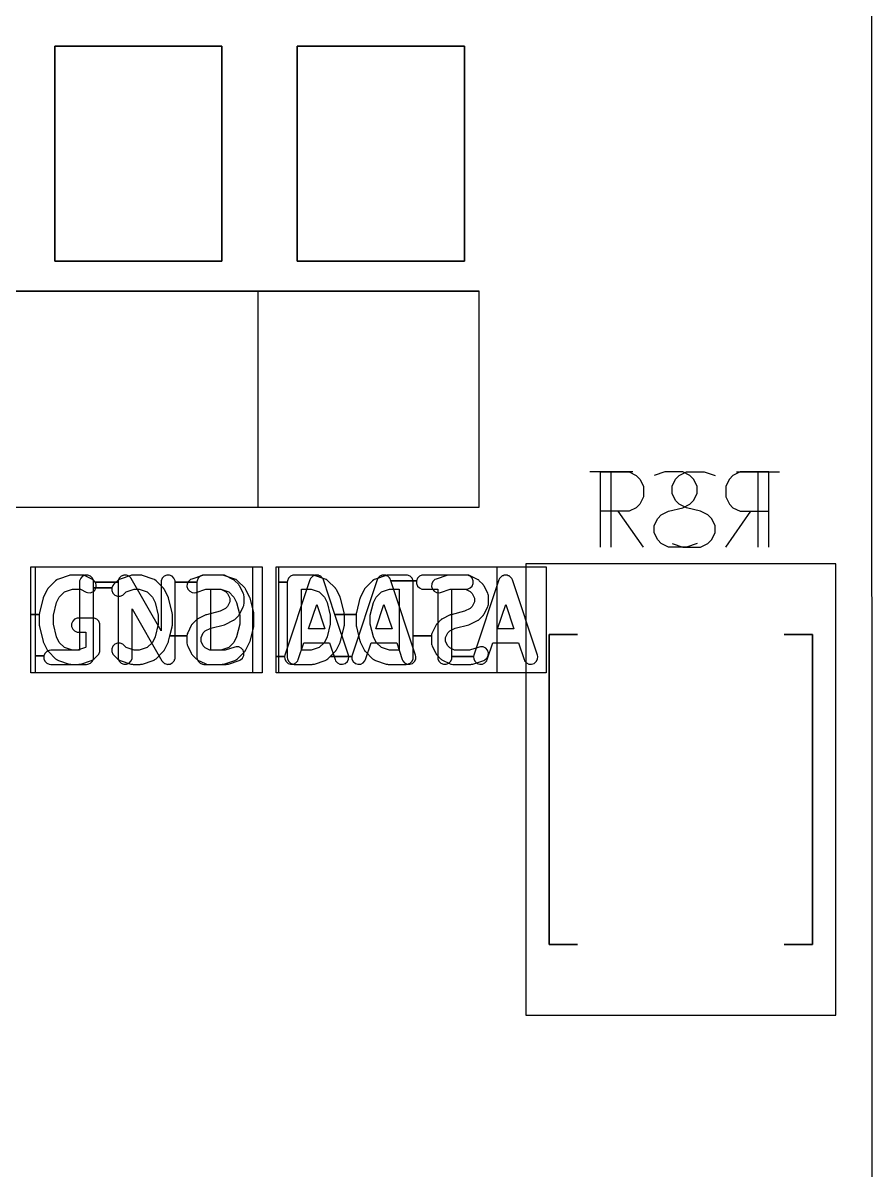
# Model space of a CAD drawing. Extents: x 0 to 153, y 0 to 103.
# Drawn here: x 120.27 to 129.3, y 46.61 to 58.81 of the extents above; entities that cross this region are included whole.
import ezdxf

# ---------------------------------------------------------------- set-up
doc = ezdxf.new("R2010")
doc.units = 0

msp = doc.modelspace()

# ---------------------------------------------------------------- linework, layer by layer
at = {"layer": 'Layer 1'}
for p, q in [((129.285, 92.8612), (129.299, 31.7662)), ((120.606, 58.5652), (120.606, 56.2792)), ((122.384, 58.5652), (120.606, 58.5652)), ((120.606, 58.5652), (122.384, 58.5652)), ((120.606, 56.2792), (120.606, 58.5652)), ((122.384, 56.2792), (122.384, 58.5652)), ((122.384, 58.5652), (122.384, 56.2792)), ((123.186, 58.5652), (123.186, 56.2792)), ((124.964, 58.5652), (123.186, 58.5652)), ((123.186, 58.5652), (124.964, 58.5652)), ((123.186, 56.2792), (123.186, 58.5652)), ((124.964, 56.2792), (124.964, 58.5652)), ((124.964, 58.5652), (124.964, 56.2792)), ((120.606, 56.2792), (122.384, 56.2792)), ((122.384, 56.2792), (120.606, 56.2792)), ((123.186, 56.2792), (124.964, 56.2792)), ((124.964, 56.2792), (123.186, 56.2792)), ((112.615, 55.9612), (125.115, 55.9612)), ((112.675, 55.9638), (125.115, 55.9638)), ((122.765, 55.9612), (122.765, 53.6612)), ((125.115, 55.9638), (125.115, 53.6638)), ((125.115, 55.9612), (125.115, 53.6612)), ((126.753, 54.0389), (126.296, 54.0389)), ((126.41, 53.2389), (126.41, 54.0389)), ((126.41, 54.0389), (126.715, 54.0389)), ((126.524, 53.2389), (126.524, 54.0389)), ((126.715, 54.0389), (126.791, 54.0008)), ((126.791, 54.0008), (126.829, 53.9627)), ((126.829, 53.9627), (126.867, 53.8865)), ((127.096, 54.0389), (126.981, 54.0008)), ((127.286, 54.0389), (127.096, 54.0389)), ((127.172, 53.8865), (127.21, 53.9627)), ((127.21, 53.9627), (127.248, 54.0008)), ((127.248, 54.0008), (127.324, 54.0389)), ((127.362, 54.0008), (127.286, 54.0389)), ((127.324, 54.0389), (127.514, 54.0389)), ((127.4, 53.9627), (127.362, 54.0008)), ((127.438, 53.8865), (127.4, 53.9627)), ((127.514, 54.0389), (127.629, 54.0008)), ((127.781, 53.9627), (127.743, 53.8865)), ((127.819, 54.0008), (127.781, 53.9627)), ((127.895, 54.0389), (127.819, 54.0008)), ((127.857, 54.0389), (128.315, 54.0389)), ((128.2, 54.0389), (127.895, 54.0389)), ((128.086, 53.2389), (128.086, 54.0389)), ((128.2, 53.2389), (128.2, 54.0389)), ((126.867, 53.8865), (126.867, 53.7722)), ((127.172, 53.8103), (127.172, 53.8865)), ((127.21, 53.7341), (127.172, 53.8103)), ((127.4, 53.7341), (127.438, 53.8103)), ((127.438, 53.8103), (127.438, 53.8865)), ((127.743, 53.8865), (127.743, 53.7722)), ((126.829, 53.696), (126.791, 53.658)), ((126.867, 53.7722), (126.829, 53.696)), ((127.248, 53.696), (127.21, 53.7341)), ((127.324, 53.658), (127.248, 53.696)), ((127.286, 53.658), (127.362, 53.696)), ((127.362, 53.696), (127.4, 53.7341)), ((127.743, 53.7722), (127.781, 53.696)), ((127.781, 53.696), (127.819, 53.658)), ((125.115, 53.6612), (112.615, 53.6612)), ((112.675, 53.6638), (125.115, 53.6638)), ((126.715, 53.6199), (126.41, 53.6199)), ((126.867, 53.2389), (126.6, 53.6199)), ((126.791, 53.658), (126.715, 53.6199)), ((127.019, 53.5437), (127.057, 53.5818)), ((127.057, 53.5818), (127.134, 53.6199)), ((127.134, 53.6199), (127.286, 53.658)), ((127.476, 53.6199), (127.324, 53.658)), ((127.553, 53.5818), (127.476, 53.6199)), ((127.591, 53.5437), (127.553, 53.5818)), ((127.743, 53.2389), (128.01, 53.6199)), ((127.819, 53.658), (127.895, 53.6199)), ((127.895, 53.6199), (128.2, 53.6199)), ((126.981, 53.4675), (127.019, 53.5437)), ((126.981, 53.3913), (126.981, 53.4675)), ((127.629, 53.4675), (127.591, 53.5437)), ((127.629, 53.3913), (127.629, 53.4675)), ((127.019, 53.3151), (126.981, 53.3913)), ((127.057, 53.277), (127.019, 53.3151)), ((127.553, 53.277), (127.591, 53.3151)), ((127.591, 53.3151), (127.629, 53.3913)), ((127.134, 53.2389), (127.057, 53.277)), ((127.324, 53.2389), (127.134, 53.2389)), ((127.172, 53.277), (127.286, 53.2389)), ((127.286, 53.2389), (127.476, 53.2389)), ((127.438, 53.277), (127.324, 53.2389)), ((127.476, 53.2389), (127.553, 53.277)), ((120.352, 52.524), (120.352, 53.0308)), ((120.352, 53.0308), (122.813, 53.0308)), ((120.4, 52.0815), (120.4, 53.0308)), ((120.4, 53.0308), (122.708, 53.0308)), ((122.708, 53.0308), (122.708, 51.903)), ((122.813, 53.0308), (122.813, 51.903)), ((122.962, 52.0763), (122.962, 53.0308)), ((122.962, 53.0308), (125.308, 53.0308)), ((122.99, 52.8669), (122.99, 53.0308)), ((122.99, 53.0308), (125.832, 53.0308)), ((125.308, 53.0308), (125.308, 51.903)), ((125.615, 53.0612), (125.615, 48.2612)), ((128.915, 53.0612), (125.615, 53.0612)), ((125.832, 53.0308), (125.832, 51.903)), ((128.915, 48.2612), (128.915, 53.0612)), ((120.615, 52.8818), (120.539, 52.8057)), ((120.627, 52.8912), (120.615, 52.8818)), ((120.629, 52.8922), (120.627, 52.8912)), ((120.631, 52.894), (120.629, 52.8922)), ((120.645, 52.9), (120.631, 52.894)), ((120.759, 52.9381), (120.645, 52.9)), ((120.766, 52.9397), (120.759, 52.9381)), ((120.768, 52.9405), (120.766, 52.9397)), ((120.771, 52.9407), (120.768, 52.9405)), ((120.773, 52.9413), (120.771, 52.9407)), ((120.775, 52.9412), (120.773, 52.9413)), ((120.783, 52.9419), (120.775, 52.9412)), ((120.897, 52.9419), (120.783, 52.9419)), ((120.87, 52.8815), (120.869, 52.8669)), ((120.869, 52.8669), (120.869, 52.1419)), ((120.882, 52.9086), (120.87, 52.8815)), ((120.902, 52.9293), (120.882, 52.9086)), ((120.912, 52.9405), (120.897, 52.9419)), ((120.929, 52.9405), (120.902, 52.9293)), ((120.914, 52.9394), (120.912, 52.9405)), ((120.917, 52.9392), (120.914, 52.9394)), ((120.931, 52.934), (120.917, 52.9392)), ((120.959, 52.9405), (120.929, 52.9405)), ((121.007, 52.8959), (120.931, 52.934)), ((120.986, 52.9293), (120.959, 52.9405)), ((121.006, 52.9086), (120.986, 52.9293)), ((121.017, 52.8815), (121.006, 52.9086)), ((121.019, 52.8881), (121.007, 52.8959)), ((121.019, 52.8669), (121.017, 52.8815)), ((121.037, 52.8669), (121.019, 52.8881)), ((121.019, 52.8053), (121.019, 52.8669)), ((121.038, 52.866), (121.037, 52.8669)), ((121.037, 52.8669), (121.279, 52.8669)), ((121.279, 52.8669), (121.037, 52.8669)), ((121.048, 52.8382), (121.038, 52.866)), ((121.046, 52.809), (121.048, 52.8382)), ((121.224, 52.8324), (121.213, 52.8053)), ((121.234, 52.8437), (121.224, 52.8324)), ((121.272, 52.8818), (121.234, 52.8437)), ((121.283, 52.8912), (121.272, 52.8818)), ((121.28, 52.8741), (121.279, 52.8721)), ((121.279, 52.8721), (121.279, 52.8707)), ((121.279, 52.8707), (121.279, 52.8669)), ((121.279, 52.8669), (121.279, 52.0669)), ((121.281, 52.8815), (121.28, 52.8741)), ((121.284, 52.8908), (121.281, 52.8815)), ((121.286, 52.8922), (121.283, 52.8912)), ((121.287, 52.9004), (121.284, 52.8908)), ((121.288, 52.894), (121.286, 52.8922)), ((121.29, 52.9042), (121.287, 52.9004)), ((121.301, 52.9), (121.288, 52.894)), ((121.292, 52.9086), (121.29, 52.9042)), ((121.299, 52.9156), (121.292, 52.9086)), ((121.305, 52.9235), (121.299, 52.9156)), ((121.415, 52.9381), (121.301, 52.9)), ((121.309, 52.9259), (121.305, 52.9235)), ((121.312, 52.9293), (121.309, 52.9259)), ((121.322, 52.9331), (121.312, 52.9293)), ((121.33, 52.938), (121.322, 52.9331)), ((121.335, 52.9386), (121.33, 52.938)), ((121.34, 52.9405), (121.335, 52.9386)), ((121.35, 52.9405), (121.34, 52.9405)), ((121.359, 52.9417), (121.35, 52.9405)), ((121.364, 52.9405), (121.359, 52.9417)), ((121.369, 52.9405), (121.364, 52.9405)), ((121.378, 52.9366), (121.369, 52.9405)), ((121.388, 52.934), (121.378, 52.9366)), ((121.391, 52.9311), (121.388, 52.934)), ((121.396, 52.9293), (121.391, 52.9311)), ((121.403, 52.9222), (121.396, 52.9293)), ((121.411, 52.9161), (121.403, 52.9222)), ((121.415, 52.91), (121.411, 52.9161)), ((121.423, 52.9397), (121.415, 52.9381)), ((121.416, 52.9086), (121.415, 52.91)), ((121.417, 52.9072), (121.416, 52.9086)), ((121.419, 52.9041), (121.417, 52.9072)), ((121.736, 52.3493), (121.419, 52.9041)), ((121.424, 52.9405), (121.423, 52.9397)), ((121.427, 52.9407), (121.424, 52.9405)), ((121.43, 52.9413), (121.427, 52.9407)), ((121.432, 52.9412), (121.43, 52.9413)), ((121.439, 52.9419), (121.432, 52.9412)), ((121.515, 52.9419), (121.439, 52.9419)), ((121.523, 52.9412), (121.515, 52.9419)), ((121.525, 52.9413), (121.523, 52.9412)), ((121.527, 52.9407), (121.525, 52.9413)), ((121.53, 52.9405), (121.527, 52.9407)), ((121.532, 52.9397), (121.53, 52.9405)), ((121.539, 52.9381), (121.532, 52.9397)), ((121.653, 52.9), (121.539, 52.9381)), ((121.667, 52.894), (121.653, 52.9)), ((121.669, 52.8922), (121.667, 52.894)), ((121.671, 52.8912), (121.669, 52.8922)), ((121.683, 52.8818), (121.671, 52.8912)), ((121.759, 52.8057), (121.683, 52.8818)), ((121.738, 52.8815), (121.736, 52.8669)), ((121.736, 52.8669), (121.736, 52.3493)), ((121.749, 52.9086), (121.738, 52.8815)), ((121.77, 52.9293), (121.749, 52.9086)), ((121.797, 52.9405), (121.77, 52.9293)), ((121.826, 52.9405), (121.797, 52.9405)), ((121.853, 52.9293), (121.826, 52.9405)), ((121.874, 52.9086), (121.853, 52.9293)), ((121.885, 52.8815), (121.874, 52.9086)), ((121.886, 52.8669), (121.885, 52.8815)), ((121.886, 52.0669), (121.886, 52.8669)), ((121.886, 52.8669), (122.117, 52.8669)), ((122.117, 52.8669), (121.886, 52.8669)), ((122.014, 52.8486), (122.012, 52.8194)), ((122.028, 52.8748), (122.014, 52.8486)), ((122.05, 52.894), (122.028, 52.8748)), ((122.063, 52.9), (122.05, 52.894)), ((122.177, 52.9381), (122.063, 52.9)), ((122.119, 52.8815), (122.117, 52.8669)), ((122.117, 52.8669), (122.117, 52.0669)), ((122.13, 52.9086), (122.119, 52.8815)), ((122.151, 52.9293), (122.13, 52.9086)), ((122.178, 52.9405), (122.151, 52.9293)), ((122.185, 52.9397), (122.177, 52.9381)), ((122.192, 52.9419), (122.178, 52.9405)), ((122.186, 52.9405), (122.185, 52.9397)), ((122.189, 52.9407), (122.186, 52.9405)), ((122.192, 52.9413), (122.189, 52.9407)), ((122.383, 52.9419), (122.192, 52.9419)), ((122.194, 52.9412), (122.192, 52.9413)), ((122.201, 52.9419), (122.194, 52.9412)), ((122.392, 52.9419), (122.201, 52.9419)), ((122.39, 52.9412), (122.383, 52.9419)), ((122.392, 52.9413), (122.39, 52.9412)), ((122.406, 52.9405), (122.392, 52.9419)), ((122.395, 52.9407), (122.392, 52.9413)), ((122.397, 52.9405), (122.395, 52.9407)), ((122.399, 52.9397), (122.397, 52.9405)), ((122.406, 52.9381), (122.399, 52.9397)), ((122.409, 52.9394), (122.406, 52.9405)), ((122.521, 52.9), (122.406, 52.9381)), ((122.411, 52.9392), (122.409, 52.9394)), ((122.425, 52.934), (122.411, 52.9392)), ((122.501, 52.8959), (122.425, 52.934)), ((122.508, 52.8919), (122.501, 52.8959)), ((122.509, 52.8912), (122.508, 52.8919)), ((122.511, 52.8895), (122.509, 52.8912)), ((122.514, 52.8881), (122.511, 52.8895)), ((122.515, 52.8866), (122.514, 52.8881)), ((122.521, 52.8818), (122.515, 52.8866)), ((122.534, 52.894), (122.521, 52.9)), ((122.559, 52.8437), (122.521, 52.8818)), ((122.536, 52.8922), (122.534, 52.894)), ((122.539, 52.8912), (122.536, 52.8922)), ((122.55, 52.8818), (122.539, 52.8912)), ((122.626, 52.8057), (122.55, 52.8818)), ((122.564, 52.838), (122.559, 52.8437)), ((122.565, 52.8367), (122.564, 52.838)), ((122.567, 52.8344), (122.565, 52.8367)), ((122.568, 52.8324), (122.567, 52.8344)), ((122.569, 52.8306), (122.568, 52.8324)), ((122.573, 52.8243), (122.569, 52.8306)), ((122.99, 51.903), (122.99, 52.8669)), ((122.99, 52.8669), (123.079, 52.8669)), ((123.079, 52.8669), (122.99, 52.8669)), ((123.32, 52.8906), (123.054, 52.0906)), ((123.081, 52.8815), (123.079, 52.8669)), ((123.079, 52.8669), (123.079, 52.0669)), ((123.092, 52.9086), (123.081, 52.8815)), ((123.112, 52.9293), (123.092, 52.9086)), ((123.139, 52.9405), (123.112, 52.9293)), ((123.154, 52.9419), (123.139, 52.9405)), ((123.345, 52.9419), (123.154, 52.9419)), ((123.326, 52.904), (123.32, 52.8906)), ((123.33, 52.9081), (123.326, 52.904)), ((123.332, 52.9129), (123.33, 52.9081)), ((123.339, 52.9191), (123.332, 52.9129)), ((123.346, 52.9262), (123.339, 52.9191)), ((123.352, 52.9412), (123.345, 52.9419)), ((123.35, 52.9286), (123.346, 52.9262)), ((123.354, 52.9321), (123.35, 52.9286)), ((123.354, 52.9413), (123.352, 52.9412)), ((123.357, 52.9407), (123.354, 52.9413)), ((123.363, 52.935), (123.354, 52.9321)), ((123.359, 52.9405), (123.357, 52.9407)), ((123.361, 52.9397), (123.359, 52.9405)), ((123.368, 52.9381), (123.361, 52.9397)), ((123.372, 52.9392), (123.363, 52.935)), ((123.483, 52.9), (123.368, 52.9381)), ((123.377, 52.9396), (123.372, 52.9392)), ((123.382, 52.9413), (123.377, 52.9396)), ((123.391, 52.9407), (123.382, 52.9413)), ((123.401, 52.9413), (123.391, 52.9407)), ((123.406, 52.9396), (123.401, 52.9413)), ((123.411, 52.9392), (123.406, 52.9396)), ((123.42, 52.935), (123.411, 52.9392)), ((123.429, 52.9321), (123.42, 52.935)), ((123.433, 52.9286), (123.429, 52.9321)), ((123.438, 52.9262), (123.433, 52.9286)), ((123.444, 52.9191), (123.438, 52.9262)), ((123.451, 52.9129), (123.444, 52.9191)), ((123.453, 52.9081), (123.451, 52.9129)), ((123.457, 52.904), (123.453, 52.9081)), ((123.463, 52.8906), (123.457, 52.904)), ((123.585, 52.524), (123.463, 52.8906)), ((123.496, 52.894), (123.483, 52.9)), ((123.498, 52.8922), (123.496, 52.894)), ((123.501, 52.8912), (123.498, 52.8922)), ((123.512, 52.8818), (123.501, 52.8912)), ((123.588, 52.8057), (123.512, 52.8818)), ((124.035, 52.8906), (123.769, 52.0906)), ((123.986, 52.8818), (123.91, 52.8057)), ((123.998, 52.8912), (123.986, 52.8818)), ((124, 52.8922), (123.998, 52.8912)), ((124.002, 52.894), (124, 52.8922)), ((124.016, 52.9), (124.002, 52.894)), ((124.13, 52.9381), (124.016, 52.9)), ((124.041, 52.904), (124.035, 52.8906)), ((124.045, 52.9081), (124.041, 52.904)), ((124.047, 52.9129), (124.045, 52.9081)), ((124.054, 52.9191), (124.047, 52.9129)), ((124.061, 52.9262), (124.054, 52.9191)), ((124.065, 52.9286), (124.061, 52.9262)), ((124.069, 52.9321), (124.065, 52.9286)), ((124.078, 52.935), (124.069, 52.9321)), ((124.087, 52.9392), (124.078, 52.935)), ((124.092, 52.9396), (124.087, 52.9392)), ((124.097, 52.9413), (124.092, 52.9396)), ((124.106, 52.9407), (124.097, 52.9413)), ((124.116, 52.9413), (124.106, 52.9407)), ((124.121, 52.9396), (124.116, 52.9413)), ((124.126, 52.9392), (124.121, 52.9396)), ((124.135, 52.935), (124.126, 52.9392)), ((124.137, 52.9397), (124.13, 52.9381)), ((124.144, 52.9321), (124.135, 52.935)), ((124.139, 52.9405), (124.137, 52.9397)), ((124.141, 52.9407), (124.139, 52.9405)), ((124.144, 52.9413), (124.141, 52.9407)), ((124.146, 52.9412), (124.144, 52.9413)), ((124.148, 52.9286), (124.144, 52.9321)), ((124.153, 52.9419), (124.146, 52.9412)), ((124.153, 52.9262), (124.148, 52.9286)), ((124.344, 52.9419), (124.153, 52.9419)), ((124.159, 52.9191), (124.153, 52.9262)), ((124.166, 52.9129), (124.159, 52.9191)), ((124.168, 52.9081), (124.166, 52.9129)), ((124.172, 52.904), (124.168, 52.9081)), ((124.178, 52.8906), (124.172, 52.904)), ((124.181, 52.8815), (124.178, 52.8906)), ((124.444, 52.0906), (124.181, 52.8815)), ((124.181, 52.8815), (124.452, 52.8815)), ((124.452, 52.8815), (124.181, 52.8815)), ((124.359, 52.9405), (124.344, 52.9419)), ((124.386, 52.9293), (124.359, 52.9405)), ((124.406, 52.9086), (124.386, 52.9293)), ((124.418, 52.8815), (124.406, 52.9086)), ((124.419, 52.8669), (124.418, 52.8815)), ((124.419, 52.2955), (124.419, 52.8669)), ((124.463, 52.9086), (124.452, 52.8815)), ((124.452, 52.8815), (124.452, 52.8523)), ((124.452, 52.8523), (124.463, 52.8252)), ((124.484, 52.9293), (124.463, 52.9086)), ((124.463, 52.8252), (124.484, 52.8045)), ((124.511, 52.9405), (124.484, 52.9293)), ((124.526, 52.9419), (124.511, 52.9405)), ((124.983, 52.9419), (124.526, 52.9419)), ((124.615, 52.8486), (124.612, 52.8194)), ((124.627, 52.8748), (124.615, 52.8486)), ((124.65, 52.894), (124.627, 52.8748)), ((124.663, 52.9), (124.65, 52.894)), ((124.777, 52.9381), (124.663, 52.9)), ((124.785, 52.9397), (124.777, 52.9381)), ((124.786, 52.9405), (124.785, 52.9397)), ((124.789, 52.9407), (124.786, 52.9405)), ((124.792, 52.9413), (124.789, 52.9407)), ((124.794, 52.9412), (124.792, 52.9413)), ((124.801, 52.9419), (124.794, 52.9412)), ((124.992, 52.9419), (124.801, 52.9419)), ((124.997, 52.9405), (124.983, 52.9419)), ((125.006, 52.9405), (124.992, 52.9419)), ((125.024, 52.9293), (124.997, 52.9405)), ((125.009, 52.9394), (125.006, 52.9405)), ((125.011, 52.9392), (125.009, 52.9394)), ((125.025, 52.934), (125.011, 52.9392)), ((125.045, 52.9086), (125.024, 52.9293)), ((125.024, 52.8045), (125.045, 52.8252)), ((125.101, 52.8959), (125.025, 52.934)), ((125.056, 52.8815), (125.045, 52.9086)), ((125.045, 52.8252), (125.056, 52.8523)), ((125.056, 52.8523), (125.056, 52.8815)), ((125.331, 52.8906), (125.064, 52.0906)), ((125.108, 52.8919), (125.101, 52.8959)), ((125.109, 52.8912), (125.108, 52.8919)), ((125.112, 52.8895), (125.109, 52.8912)), ((125.114, 52.8881), (125.112, 52.8895)), ((125.115, 52.8866), (125.114, 52.8881)), ((125.121, 52.8818), (125.115, 52.8866)), ((125.159, 52.8437), (125.121, 52.8818)), ((125.164, 52.838), (125.159, 52.8437)), ((125.165, 52.8367), (125.164, 52.838)), ((125.166, 52.8344), (125.165, 52.8367)), ((125.168, 52.8324), (125.166, 52.8344)), ((125.169, 52.8306), (125.168, 52.8324)), ((125.173, 52.8243), (125.169, 52.8306)), ((125.337, 52.904), (125.331, 52.8906)), ((125.34, 52.9081), (125.337, 52.904)), ((125.343, 52.9129), (125.34, 52.9081)), ((125.35, 52.9191), (125.343, 52.9129)), ((125.356, 52.9262), (125.35, 52.9191)), ((125.361, 52.9286), (125.356, 52.9262)), ((125.365, 52.9321), (125.361, 52.9286)), ((125.374, 52.935), (125.365, 52.9321)), ((125.382, 52.9392), (125.374, 52.935)), ((125.387, 52.9396), (125.382, 52.9392)), ((125.392, 52.9413), (125.387, 52.9396)), ((125.402, 52.9407), (125.392, 52.9413)), ((125.411, 52.9413), (125.402, 52.9407)), ((125.416, 52.9396), (125.411, 52.9413)), ((125.422, 52.9392), (125.416, 52.9396)), ((125.43, 52.935), (125.422, 52.9392)), ((125.439, 52.9321), (125.43, 52.935)), ((125.443, 52.9286), (125.439, 52.9321)), ((125.448, 52.9262), (125.443, 52.9286)), ((125.454, 52.9191), (125.448, 52.9262)), ((125.461, 52.9129), (125.454, 52.9191)), ((125.463, 52.9081), (125.461, 52.9129)), ((125.467, 52.904), (125.463, 52.9081)), ((125.473, 52.8906), (125.467, 52.904)), ((125.74, 52.0906), (125.473, 52.8906)), ((120.486, 52.7085), (120.484, 52.7023)), ((120.487, 52.7089), (120.486, 52.7085)), ((120.525, 52.7862), (120.487, 52.71)), ((120.487, 52.71), (120.487, 52.7089)), ((120.529, 52.7925), (120.525, 52.7862)), ((120.53, 52.7943), (120.529, 52.7925)), ((120.532, 52.7963), (120.53, 52.7943)), ((120.533, 52.7986), (120.532, 52.7963)), ((120.534, 52.7999), (120.533, 52.7986)), ((120.539, 52.8057), (120.534, 52.7999)), ((120.625, 52.6503), (120.654, 52.7082)), ((120.654, 52.7082), (120.709, 52.7633)), ((120.709, 52.7633), (120.795, 52.7919)), ((120.795, 52.7919), (120.879, 52.7919)), ((120.879, 52.7919), (120.94, 52.7617)), ((120.94, 52.7617), (120.953, 52.7565)), ((120.953, 52.7565), (120.983, 52.7544)), ((120.983, 52.7544), (121.01, 52.7637)), ((121.01, 52.7637), (121.032, 52.7828)), ((121.019, 52.0669), (121.019, 52.8053)), ((121.019, 52.8053), (121.213, 52.8053)), ((121.213, 52.8053), (121.019, 52.8053)), ((121.032, 52.7828), (121.046, 52.809)), ((121.213, 52.8053), (121.213, 52.7761)), ((121.213, 52.7761), (121.224, 52.749)), ((121.224, 52.749), (121.245, 52.7284)), ((121.245, 52.7284), (121.272, 52.7172)), ((121.272, 52.7172), (121.301, 52.7172)), ((121.301, 52.7172), (121.329, 52.7284)), ((121.329, 52.7284), (121.34, 52.7377)), ((121.34, 52.7377), (121.365, 52.7633)), ((121.365, 52.7633), (121.451, 52.7919)), ((121.451, 52.7919), (121.503, 52.7919)), ((121.503, 52.7919), (121.589, 52.7633)), ((121.589, 52.7633), (121.644, 52.7082)), ((121.644, 52.7082), (121.673, 52.6503)), ((121.764, 52.7999), (121.759, 52.8057)), ((121.765, 52.7986), (121.764, 52.7999)), ((121.766, 52.7964), (121.765, 52.7986)), ((121.768, 52.7943), (121.766, 52.7964)), ((121.769, 52.7925), (121.768, 52.7943)), ((121.773, 52.7862), (121.769, 52.7925)), ((121.811, 52.71), (121.773, 52.7862)), ((121.811, 52.7089), (121.811, 52.71)), ((121.812, 52.7085), (121.811, 52.7089)), ((121.814, 52.7023), (121.812, 52.7085)), ((122.012, 52.8194), (122.022, 52.7917)), ((122.022, 52.7917), (122.041, 52.7696)), ((122.041, 52.7696), (122.067, 52.7565)), ((122.067, 52.7565), (122.096, 52.7544)), ((122.096, 52.7544), (122.111, 52.7577)), ((122.111, 52.7577), (122.213, 52.7919)), ((122.213, 52.7919), (122.374, 52.7919)), ((122.267, 52.1419), (122.267, 52.7919)), ((122.267, 52.7919), (122.371, 52.7919)), ((122.371, 52.7919), (122.457, 52.7633)), ((122.374, 52.7919), (122.423, 52.7672)), ((122.423, 52.7672), (122.444, 52.7463)), ((122.444, 52.7463), (122.469, 52.6968)), ((122.457, 52.7633), (122.512, 52.7082)), ((122.512, 52.7082), (122.54, 52.6503)), ((122.611, 52.7481), (122.573, 52.8243)), ((122.616, 52.7343), (122.611, 52.7481)), ((122.617, 52.7316), (122.616, 52.7343)), ((122.618, 52.7292), (122.617, 52.7316)), ((122.619, 52.7145), (122.618, 52.7292)), ((122.619, 52.6383), (122.619, 52.7145)), ((122.631, 52.7999), (122.626, 52.8057)), ((122.632, 52.7986), (122.631, 52.7999)), ((122.634, 52.7964), (122.632, 52.7986)), ((122.636, 52.7943), (122.634, 52.7964)), ((122.636, 52.7925), (122.636, 52.7943)), ((122.64, 52.7862), (122.636, 52.7925)), ((122.678, 52.71), (122.64, 52.7862)), ((122.679, 52.7089), (122.678, 52.71)), ((122.679, 52.7085), (122.679, 52.7089)), ((122.681, 52.7023), (122.679, 52.7085)), ((123.229, 52.1419), (123.229, 52.7919)), ((123.229, 52.7919), (123.332, 52.7919)), ((123.332, 52.7919), (123.418, 52.7633)), ((123.418, 52.7633), (123.474, 52.7082)), ((123.474, 52.7082), (123.502, 52.6503)), ((123.593, 52.7999), (123.588, 52.8057)), ((123.594, 52.7986), (123.593, 52.7999)), ((123.596, 52.7964), (123.594, 52.7986)), ((123.597, 52.7943), (123.596, 52.7964)), ((123.598, 52.7925), (123.597, 52.7943)), ((123.602, 52.7862), (123.598, 52.7925)), ((123.64, 52.71), (123.602, 52.7862)), ((123.641, 52.7089), (123.64, 52.71)), ((123.641, 52.7085), (123.641, 52.7089)), ((123.643, 52.7023), (123.641, 52.7085)), ((123.857, 52.7085), (123.855, 52.7023)), ((123.858, 52.71), (123.857, 52.7089)), ((123.857, 52.7089), (123.857, 52.7085)), ((123.896, 52.7862), (123.858, 52.71)), ((123.9, 52.7925), (123.896, 52.7862)), ((123.901, 52.7943), (123.9, 52.7925)), ((123.902, 52.7963), (123.901, 52.7943)), ((123.904, 52.7986), (123.902, 52.7963)), ((123.905, 52.7999), (123.904, 52.7986)), ((123.91, 52.8057), (123.905, 52.7999)), ((123.996, 52.6503), (124.025, 52.7082)), ((124.025, 52.7082), (124.08, 52.7633)), ((124.08, 52.7633), (124.166, 52.7919)), ((124.166, 52.7919), (124.269, 52.7919)), ((124.269, 52.7919), (124.269, 52.1419)), ((124.484, 52.8045), (124.511, 52.7933)), ((124.511, 52.7933), (124.526, 52.7919)), ((124.526, 52.7919), (124.679, 52.7919)), ((124.612, 52.8194), (124.622, 52.7917)), ((124.622, 52.7917), (124.641, 52.7696)), ((124.641, 52.7696), (124.667, 52.7565)), ((124.667, 52.7565), (124.696, 52.7544)), ((124.679, 52.7919), (124.679, 52.0669)), ((124.696, 52.7544), (124.71, 52.7577)), ((124.71, 52.7577), (124.813, 52.7919)), ((124.813, 52.7919), (124.974, 52.7919)), ((124.829, 52.0763), (124.829, 52.7919)), ((124.829, 52.7919), (124.983, 52.7919)), ((124.974, 52.7919), (125.023, 52.7672)), ((124.983, 52.7919), (124.997, 52.7933)), ((124.997, 52.7933), (125.024, 52.8045)), ((125.023, 52.7672), (125.044, 52.7463)), ((125.044, 52.7463), (125.069, 52.6968)), ((125.211, 52.7481), (125.173, 52.8243)), ((125.216, 52.7343), (125.211, 52.7481)), ((125.216, 52.7316), (125.216, 52.7343)), ((125.218, 52.7292), (125.216, 52.7316)), ((125.219, 52.7145), (125.218, 52.7292)), ((125.219, 52.6383), (125.219, 52.7145)), ((120.481, 52.6946), (120.443, 52.5422)), ((120.482, 52.6957), (120.481, 52.6946)), ((120.484, 52.7023), (120.482, 52.6962)), ((120.482, 52.6962), (120.482, 52.6957)), ((120.591, 52.5148), (120.625, 52.6503)), ((121.429, 52.0669), (121.429, 52.5845)), ((121.429, 52.5845), (121.746, 52.0297)), ((121.673, 52.6503), (121.707, 52.5148)), ((121.816, 52.6962), (121.814, 52.7023)), ((121.816, 52.6957), (121.816, 52.6962)), ((121.817, 52.6946), (121.816, 52.6957)), ((121.855, 52.5422), (121.817, 52.6946)), ((122.423, 52.5857), (122.365, 52.5567)), ((122.444, 52.6066), (122.423, 52.5857)), ((122.469, 52.656), (122.444, 52.6066)), ((122.469, 52.6968), (122.469, 52.656)), ((122.54, 52.6503), (122.574, 52.5148)), ((122.573, 52.5286), (122.611, 52.6048)), ((122.611, 52.6048), (122.616, 52.6185)), ((122.616, 52.6185), (122.617, 52.6212)), ((122.617, 52.6212), (122.618, 52.6237)), ((122.618, 52.6237), (122.619, 52.6383)), ((122.684, 52.6962), (122.681, 52.7023)), ((122.684, 52.6957), (122.684, 52.6962)), ((122.684, 52.6946), (122.684, 52.6957)), ((122.722, 52.5422), (122.684, 52.6946)), ((123.305, 52.3705), (123.392, 52.6297)), ((123.392, 52.6297), (123.478, 52.3705)), ((123.502, 52.6503), (123.536, 52.5148)), ((123.645, 52.6962), (123.643, 52.7023)), ((123.646, 52.6957), (123.645, 52.6962)), ((123.646, 52.6946), (123.646, 52.6957)), ((123.684, 52.5422), (123.646, 52.6946)), ((123.852, 52.6946), (123.814, 52.5422)), ((123.853, 52.6957), (123.852, 52.6946)), ((123.855, 52.7023), (123.853, 52.6962)), ((123.853, 52.6962), (123.853, 52.6957)), ((123.962, 52.5148), (123.996, 52.6503)), ((124.02, 52.3705), (124.106, 52.6297)), ((124.106, 52.6297), (124.193, 52.3705)), ((125.023, 52.5857), (124.965, 52.5567)), ((125.044, 52.6066), (125.023, 52.5857)), ((125.069, 52.656), (125.044, 52.6066)), ((125.069, 52.6968), (125.069, 52.656)), ((125.173, 52.5286), (125.211, 52.6048)), ((125.211, 52.6048), (125.216, 52.6185)), ((125.216, 52.6212), (125.218, 52.6237)), ((125.216, 52.6185), (125.216, 52.6212)), ((125.218, 52.6237), (125.219, 52.6383)), ((125.315, 52.3705), (125.402, 52.6297)), ((125.402, 52.6297), (125.488, 52.3705)), ((120.352, 51.903), (120.352, 52.524)), ((120.352, 52.524), (120.441, 52.524)), ((120.441, 52.524), (120.352, 52.524)), ((120.442, 52.5332), (120.441, 52.5277)), ((120.441, 52.5277), (120.441, 52.5266)), ((120.441, 52.5266), (120.441, 52.524)), ((120.441, 52.524), (120.441, 52.4098)), ((120.443, 52.5397), (120.442, 52.5387)), ((120.442, 52.5387), (120.442, 52.5332)), ((120.443, 52.5422), (120.443, 52.5397)), ((120.591, 52.419), (120.591, 52.5148)), ((120.817, 52.4721), (120.797, 52.4514)), ((120.844, 52.4833), (120.817, 52.4721)), ((120.859, 52.4848), (120.844, 52.4833)), ((121.011, 52.4848), (120.859, 52.4848)), ((121.026, 52.4833), (121.011, 52.4848)), ((121.053, 52.4721), (121.026, 52.4833)), ((121.074, 52.4514), (121.053, 52.4721)), ((121.707, 52.5148), (121.707, 52.419)), ((121.855, 52.5397), (121.855, 52.5422)), ((121.856, 52.5387), (121.855, 52.5397)), ((121.856, 52.5332), (121.856, 52.5387)), ((121.857, 52.5277), (121.856, 52.5332)), ((121.857, 52.5266), (121.857, 52.5277)), ((121.857, 52.524), (121.857, 52.5266)), ((121.857, 52.4098), (121.857, 52.524)), ((122.11, 52.4628), (122.072, 52.4247)), ((122.116, 52.4675), (122.11, 52.4628)), ((122.117, 52.469), (122.116, 52.4675)), ((122.119, 52.4704), (122.117, 52.469)), ((122.121, 52.4721), (122.119, 52.4704)), ((122.123, 52.4729), (122.121, 52.4721)), ((122.129, 52.4768), (122.123, 52.4729)), ((122.206, 52.5149), (122.129, 52.4768)), ((122.207, 52.5154), (122.206, 52.5149)), ((122.213, 52.5179), (122.207, 52.5157)), ((122.207, 52.5157), (122.207, 52.5154)), ((122.219, 52.5202), (122.213, 52.5179)), ((122.22, 52.5202), (122.219, 52.5202)), ((122.221, 52.5206), (122.22, 52.5202)), ((122.365, 52.5567), (122.221, 52.5206)), ((122.501, 52.457), (122.508, 52.4609)), ((122.508, 52.4609), (122.509, 52.4617)), ((122.509, 52.4617), (122.511, 52.4634)), ((122.511, 52.4634), (122.514, 52.4648)), ((122.514, 52.4648), (122.515, 52.4663)), ((122.515, 52.4663), (122.521, 52.471)), ((122.521, 52.471), (122.559, 52.5091)), ((122.559, 52.5091), (122.564, 52.5149)), ((122.564, 52.5149), (122.565, 52.5162)), ((122.565, 52.5162), (122.567, 52.5184)), ((122.567, 52.5184), (122.568, 52.5205)), ((122.568, 52.5205), (122.569, 52.5223)), ((122.569, 52.5223), (122.573, 52.5286)), ((122.574, 52.5148), (122.574, 52.419)), ((122.722, 52.5397), (122.722, 52.5422)), ((122.723, 52.5387), (122.722, 52.5397)), ((122.724, 52.5332), (122.723, 52.5387)), ((122.724, 52.5277), (122.724, 52.5332)), ((122.724, 52.5266), (122.724, 52.5277)), ((122.724, 52.524), (122.724, 52.5266)), ((122.724, 52.4098), (122.724, 52.524)), ((123.536, 52.5148), (123.536, 52.419)), ((123.729, 52.0906), (123.585, 52.524)), ((123.585, 52.524), (123.812, 52.524)), ((123.812, 52.524), (123.585, 52.524)), ((123.684, 52.5397), (123.684, 52.5422)), ((123.685, 52.5387), (123.684, 52.5397)), ((123.685, 52.5332), (123.685, 52.5387)), ((123.686, 52.5277), (123.685, 52.5332)), ((123.686, 52.5266), (123.686, 52.5277)), ((123.686, 52.524), (123.686, 52.5266)), ((123.686, 52.4098), (123.686, 52.524)), ((123.813, 52.5332), (123.812, 52.5277)), ((123.812, 52.5277), (123.812, 52.5266)), ((123.812, 52.5266), (123.812, 52.524)), ((123.812, 52.524), (123.812, 52.4098)), ((123.814, 52.5397), (123.813, 52.5387)), ((123.813, 52.5387), (123.813, 52.5332)), ((123.814, 52.5422), (123.814, 52.5397)), ((123.962, 52.419), (123.962, 52.5148)), ((124.71, 52.4628), (124.672, 52.4247)), ((124.716, 52.4675), (124.71, 52.4628)), ((124.717, 52.469), (124.716, 52.4675)), ((124.719, 52.4704), (124.717, 52.469)), ((124.721, 52.4721), (124.719, 52.4704)), ((124.723, 52.4729), (124.721, 52.4721)), ((124.729, 52.4768), (124.723, 52.4729)), ((124.806, 52.5149), (124.729, 52.4768)), ((124.807, 52.5154), (124.806, 52.5149)), ((124.813, 52.5179), (124.807, 52.5157)), ((124.807, 52.5157), (124.807, 52.5154)), ((124.819, 52.5202), (124.813, 52.5179)), ((124.82, 52.5202), (124.819, 52.5202)), ((124.821, 52.5206), (124.82, 52.5202)), ((124.965, 52.5567), (124.821, 52.5206)), ((125.101, 52.457), (125.108, 52.4609)), ((125.108, 52.4609), (125.109, 52.4617)), ((125.109, 52.4617), (125.112, 52.4634)), ((125.112, 52.4634), (125.114, 52.4648)), ((125.114, 52.4648), (125.115, 52.4663)), ((125.115, 52.4663), (125.121, 52.471)), ((125.121, 52.471), (125.159, 52.5091)), ((125.159, 52.5091), (125.164, 52.5149)), ((125.164, 52.5149), (125.165, 52.5162)), ((125.165, 52.5162), (125.166, 52.5184)), ((125.166, 52.5184), (125.168, 52.5205)), ((125.168, 52.5205), (125.169, 52.5223)), ((125.169, 52.5223), (125.173, 52.5286)), ((120.441, 52.4098), (120.441, 52.4072)), ((120.441, 52.4072), (120.441, 52.4061)), ((120.441, 52.4061), (120.442, 52.4006)), ((120.442, 52.4006), (120.442, 52.3951)), ((120.442, 52.3951), (120.443, 52.3941)), ((120.443, 52.3941), (120.443, 52.3916)), ((120.443, 52.3916), (120.481, 52.2392)), ((120.625, 52.2836), (120.591, 52.419)), ((120.797, 52.4514), (120.785, 52.4244)), ((120.785, 52.4244), (120.785, 52.3951)), ((120.785, 52.3951), (120.797, 52.3681)), ((120.797, 52.3681), (120.817, 52.3474)), ((120.817, 52.3474), (120.844, 52.3362)), ((121.085, 52.4244), (121.074, 52.4514)), ((121.086, 52.4098), (121.085, 52.4244)), ((121.086, 52.1431), (121.086, 52.4098)), ((121.707, 52.419), (121.673, 52.2836)), ((121.831, 52.2955), (121.855, 52.3916)), ((121.855, 52.3941), (121.856, 52.3951)), ((121.855, 52.3916), (121.855, 52.3941)), ((121.856, 52.4006), (121.857, 52.4061)), ((121.856, 52.3951), (121.856, 52.4006)), ((121.857, 52.4072), (121.857, 52.4098)), ((121.857, 52.4061), (121.857, 52.4072)), ((122.058, 52.4052), (122.02, 52.329)), ((122.062, 52.4115), (122.058, 52.4052)), ((122.064, 52.4154), (122.062, 52.4133)), ((122.062, 52.4133), (122.062, 52.4115)), ((122.066, 52.4177), (122.064, 52.4154)), ((122.067, 52.419), (122.066, 52.4177)), ((122.072, 52.4247), (122.067, 52.419)), ((122.186, 52.3272), (122.207, 52.3481)), ((122.207, 52.3481), (122.265, 52.3771)), ((122.265, 52.3771), (122.41, 52.4132)), ((122.41, 52.4132), (122.411, 52.4136)), ((122.411, 52.4136), (122.417, 52.4159)), ((122.411, 52.4136), (122.411, 52.4136)), ((122.417, 52.4159), (122.424, 52.4181)), ((122.424, 52.4185), (122.425, 52.4189)), ((122.424, 52.4181), (122.424, 52.4185)), ((122.425, 52.4189), (122.501, 52.457)), ((122.574, 52.419), (122.54, 52.2836)), ((122.684, 52.2392), (122.722, 52.3916)), ((122.722, 52.3941), (122.723, 52.3951)), ((122.722, 52.3916), (122.722, 52.3941)), ((122.723, 52.3951), (122.724, 52.4006)), ((122.724, 52.4072), (122.724, 52.4098)), ((122.724, 52.4061), (122.724, 52.4072)), ((122.724, 52.4006), (122.724, 52.4061)), ((123.478, 52.3705), (123.305, 52.3705)), ((123.536, 52.419), (123.502, 52.2836)), ((123.646, 52.2392), (123.684, 52.3916)), ((123.684, 52.3941), (123.685, 52.3951)), ((123.684, 52.3916), (123.684, 52.3941)), ((123.685, 52.4006), (123.686, 52.4061)), ((123.685, 52.3951), (123.685, 52.4006)), ((123.686, 52.4072), (123.686, 52.4098)), ((123.686, 52.4061), (123.686, 52.4072)), ((123.812, 52.4098), (123.812, 52.4072)), ((123.812, 52.4072), (123.812, 52.4061)), ((123.812, 52.4061), (123.813, 52.4006)), ((123.813, 52.4006), (123.813, 52.3951)), ((123.813, 52.3951), (123.814, 52.3941)), ((123.814, 52.3941), (123.814, 52.3916)), ((123.814, 52.3916), (123.852, 52.2392)), ((123.996, 52.2836), (123.962, 52.419)), ((124.193, 52.3705), (124.02, 52.3705)), ((124.658, 52.4052), (124.62, 52.329)), ((124.662, 52.4115), (124.658, 52.4052)), ((124.664, 52.4154), (124.662, 52.4133)), ((124.662, 52.4133), (124.662, 52.4115)), ((124.666, 52.4177), (124.664, 52.4154)), ((124.667, 52.419), (124.666, 52.4177)), ((124.672, 52.4247), (124.667, 52.419)), ((124.787, 52.3272), (124.807, 52.3481)), ((124.807, 52.3481), (124.865, 52.3771)), ((124.865, 52.3771), (125.01, 52.4132)), ((125.01, 52.4132), (125.011, 52.4136)), ((125.011, 52.4136), (125.017, 52.4159)), ((125.011, 52.4136), (125.011, 52.4136)), ((125.017, 52.4159), (125.024, 52.4181)), ((125.024, 52.4185), (125.025, 52.4189)), ((125.024, 52.4181), (125.024, 52.4185)), ((125.025, 52.4189), (125.101, 52.457)), ((125.488, 52.3705), (125.315, 52.3705)), ((120.481, 52.2392), (120.482, 52.2381)), ((120.482, 52.2381), (120.482, 52.2376)), ((120.482, 52.2376), (120.484, 52.2315)), ((120.484, 52.2315), (120.486, 52.2253)), ((120.486, 52.2253), (120.487, 52.2249)), ((120.487, 52.2249), (120.487, 52.2238)), ((120.487, 52.2238), (120.525, 52.1477)), ((120.654, 52.2256), (120.625, 52.2836)), ((120.709, 52.1706), (120.654, 52.2256)), ((120.844, 52.3362), (120.859, 52.3348)), ((120.859, 52.3348), (120.936, 52.3348)), ((120.936, 52.3348), (120.936, 52.1742)), ((121.272, 52.2167), (121.245, 52.2055)), ((121.301, 52.2167), (121.272, 52.2167)), ((121.329, 52.2055), (121.301, 52.2167)), ((121.644, 52.2256), (121.589, 52.1706)), ((121.673, 52.2836), (121.644, 52.2256)), ((121.773, 52.1477), (121.811, 52.2238)), ((121.811, 52.2249), (121.812, 52.2253)), ((121.811, 52.2238), (121.811, 52.2249)), ((121.812, 52.2253), (121.814, 52.2315)), ((121.814, 52.2315), (121.816, 52.2376)), ((121.816, 52.2381), (121.817, 52.2392)), ((121.816, 52.2376), (121.816, 52.2381)), ((121.817, 52.2392), (121.831, 52.2955)), ((121.831, 52.2955), (122.012, 52.2955)), ((122.012, 52.2955), (121.831, 52.2955)), ((122.013, 52.3101), (122.012, 52.2955)), ((122.012, 52.2955), (122.012, 52.2193)), ((122.012, 52.2193), (122.013, 52.2047)), ((122.014, 52.3126), (122.013, 52.3101)), ((122.02, 52.329), (122.014, 52.3153)), ((122.014, 52.3153), (122.014, 52.3126)), ((122.162, 52.2778), (122.186, 52.3272)), ((122.162, 52.237), (122.162, 52.2778)), ((122.186, 52.1875), (122.162, 52.237)), ((122.512, 52.2256), (122.457, 52.1706)), ((122.54, 52.2836), (122.512, 52.2256)), ((122.64, 52.1477), (122.678, 52.2238)), ((122.678, 52.2238), (122.679, 52.2249)), ((122.679, 52.2253), (122.681, 52.2315)), ((122.679, 52.2249), (122.679, 52.2253)), ((122.681, 52.2315), (122.684, 52.2376)), ((122.684, 52.2381), (122.684, 52.2392)), ((122.684, 52.2376), (122.684, 52.2381)), ((123.196, 52.0432), (123.255, 52.2205)), ((123.255, 52.2205), (123.528, 52.2205)), ((123.474, 52.2256), (123.418, 52.1706)), ((123.502, 52.2836), (123.474, 52.2256)), ((123.528, 52.2205), (123.587, 52.0432)), ((123.602, 52.1477), (123.64, 52.2238)), ((123.64, 52.2238), (123.641, 52.2249)), ((123.641, 52.2253), (123.643, 52.2315)), ((123.641, 52.2249), (123.641, 52.2253)), ((123.643, 52.2315), (123.645, 52.2376)), ((123.645, 52.2376), (123.646, 52.2381)), ((123.646, 52.2381), (123.646, 52.2392)), ((123.852, 52.2392), (123.853, 52.2381)), ((123.853, 52.2381), (123.853, 52.2376)), ((123.853, 52.2376), (123.855, 52.2315)), ((123.855, 52.2315), (123.857, 52.2253)), ((123.857, 52.2253), (123.857, 52.2249)), ((123.857, 52.2249), (123.858, 52.2238)), ((123.858, 52.2238), (123.896, 52.1477)), ((123.911, 52.0432), (123.97, 52.2205)), ((123.97, 52.2205), (124.243, 52.2205)), ((124.025, 52.2256), (123.996, 52.2836)), ((124.08, 52.1706), (124.025, 52.2256)), ((124.243, 52.2205), (124.302, 52.0432)), ((124.419, 52.0669), (124.419, 52.2955)), ((124.419, 52.2955), (124.612, 52.2955)), ((124.612, 52.2955), (124.419, 52.2955)), ((124.613, 52.3101), (124.612, 52.2955)), ((124.612, 52.2955), (124.612, 52.2193)), ((124.612, 52.2193), (124.613, 52.2047)), ((124.614, 52.3126), (124.613, 52.3101)), ((124.615, 52.3153), (124.614, 52.3126)), ((124.62, 52.329), (124.615, 52.3153)), ((124.762, 52.2778), (124.787, 52.3272)), ((124.762, 52.237), (124.762, 52.2778)), ((124.787, 52.1875), (124.762, 52.237)), ((125.206, 52.0432), (125.265, 52.2205)), ((125.265, 52.2205), (125.538, 52.2205)), ((125.538, 52.2205), (125.597, 52.0432)), ((125.865, 52.3112), (126.165, 52.3112)), ((125.865, 49.0112), (125.865, 52.3112)), ((125.865, 52.3112), (125.865, 49.0112)), ((126.165, 52.3112), (125.865, 52.3112)), ((128.665, 52.3112), (128.365, 52.3112)), ((128.365, 52.3112), (128.665, 52.3112)), ((128.665, 49.0112), (128.665, 52.3112)), ((128.665, 52.3112), (128.665, 49.0112)), ((120.501, 52.1086), (120.489, 52.0815)), ((120.521, 52.1293), (120.501, 52.1086)), ((120.548, 52.1405), (120.521, 52.1293)), ((120.525, 52.1477), (120.529, 52.1414)), ((120.529, 52.1414), (120.53, 52.1395)), ((120.53, 52.1395), (120.532, 52.1375)), ((120.532, 52.1375), (120.533, 52.1352)), ((120.533, 52.1352), (120.534, 52.1339)), ((120.534, 52.1339), (120.539, 52.1282)), ((120.539, 52.1282), (120.615, 52.052)), ((120.563, 52.1419), (120.548, 52.1405)), ((120.869, 52.1419), (120.563, 52.1419)), ((120.795, 52.1419), (120.709, 52.1706)), ((120.847, 52.1419), (120.795, 52.1419)), ((120.933, 52.1706), (120.847, 52.1419)), ((120.936, 52.1742), (120.933, 52.1706)), ((121.064, 52.0901), (121.074, 52.1014)), ((121.074, 52.1014), (121.085, 52.1282)), ((121.085, 52.1285), (121.086, 52.1431)), ((121.085, 52.1282), (121.085, 52.1285)), ((121.224, 52.1848), (121.213, 52.1577)), ((121.213, 52.1577), (121.213, 52.1285)), ((121.213, 52.1285), (121.224, 52.1014)), ((121.245, 52.2055), (121.224, 52.1848)), ((121.224, 52.1014), (121.234, 52.0901)), ((121.34, 52.1961), (121.329, 52.2055)), ((121.365, 52.1706), (121.34, 52.1961)), ((121.451, 52.1419), (121.365, 52.1706)), ((121.503, 52.1419), (121.451, 52.1419)), ((121.589, 52.1706), (121.503, 52.1419)), ((121.683, 52.052), (121.759, 52.1282)), ((121.759, 52.1282), (121.764, 52.1339)), ((121.764, 52.1339), (121.765, 52.1352)), ((121.765, 52.1352), (121.766, 52.1375)), ((121.766, 52.1375), (121.768, 52.1395)), ((121.768, 52.1395), (121.769, 52.1414)), ((121.769, 52.1414), (121.773, 52.1477)), ((122.013, 52.2047), (122.014, 52.2022)), ((122.014, 52.2022), (122.014, 52.1995)), ((122.014, 52.1995), (122.02, 52.1857)), ((122.02, 52.1857), (122.058, 52.1096)), ((122.058, 52.1096), (122.062, 52.1033)), ((122.062, 52.1033), (122.062, 52.1014)), ((122.062, 52.1014), (122.064, 52.0994)), ((122.064, 52.0994), (122.066, 52.0971)), ((122.066, 52.0971), (122.067, 52.0958)), ((122.067, 52.0958), (122.072, 52.0901)), ((122.207, 52.1666), (122.186, 52.1875)), ((122.257, 52.1419), (122.207, 52.1666)), ((122.418, 52.1419), (122.257, 52.1419)), ((122.371, 52.1419), (122.267, 52.1419)), ((122.457, 52.1706), (122.371, 52.1419)), ((122.52, 52.1762), (122.418, 52.1419)), ((122.535, 52.1794), (122.52, 52.1762)), ((122.564, 52.1773), (122.535, 52.1794)), ((122.55, 52.052), (122.626, 52.1282)), ((122.59, 52.1642), (122.564, 52.1773)), ((122.609, 52.1421), (122.59, 52.1642)), ((122.618, 52.1144), (122.609, 52.1421)), ((122.616, 52.0852), (122.618, 52.1144)), ((122.626, 52.1282), (122.631, 52.1339)), ((122.631, 52.1339), (122.632, 52.1352)), ((122.632, 52.1352), (122.634, 52.1375)), ((122.634, 52.1375), (122.636, 52.1395)), ((122.636, 52.1414), (122.64, 52.1477)), ((122.636, 52.1395), (122.636, 52.1414)), ((123.332, 52.1419), (123.229, 52.1419)), ((123.418, 52.1706), (123.332, 52.1419)), ((123.536, 52.0763), (123.588, 52.1282)), ((123.588, 52.1282), (123.593, 52.1339)), ((123.593, 52.1339), (123.594, 52.1352)), ((123.594, 52.1352), (123.596, 52.1375)), ((123.596, 52.1375), (123.597, 52.1395)), ((123.597, 52.1395), (123.598, 52.1414)), ((123.598, 52.1414), (123.602, 52.1477)), ((123.896, 52.1477), (123.9, 52.1414)), ((123.9, 52.1414), (123.901, 52.1395)), ((123.901, 52.1395), (123.902, 52.1375)), ((123.902, 52.1375), (123.904, 52.1352)), ((123.904, 52.1352), (123.905, 52.1339)), ((123.905, 52.1339), (123.91, 52.1282)), ((123.91, 52.1282), (123.986, 52.052)), ((124.166, 52.1419), (124.08, 52.1706)), ((124.269, 52.1419), (124.166, 52.1419)), ((124.613, 52.2047), (124.614, 52.2022)), ((124.614, 52.2022), (124.615, 52.1995)), ((124.615, 52.1995), (124.62, 52.1857)), ((124.62, 52.1857), (124.658, 52.1096)), ((124.658, 52.1096), (124.662, 52.1033)), ((124.662, 52.1033), (124.662, 52.1014)), ((124.662, 52.1014), (124.664, 52.0994)), ((124.664, 52.0994), (124.666, 52.0971)), ((124.666, 52.0971), (124.667, 52.0958)), ((124.667, 52.0958), (124.672, 52.0901)), ((124.807, 52.1666), (124.787, 52.1875)), ((124.857, 52.1419), (124.807, 52.1666)), ((125.017, 52.1419), (124.857, 52.1419)), ((125.12, 52.1762), (125.017, 52.1419)), ((125.135, 52.1794), (125.12, 52.1762)), ((125.164, 52.1773), (125.135, 52.1794)), ((125.19, 52.1642), (125.164, 52.1773)), ((125.209, 52.1421), (125.19, 52.1642)), ((125.218, 52.1144), (125.209, 52.1421)), ((125.216, 52.0852), (125.218, 52.1144)), ((120.4, 51.903), (120.4, 52.0815)), ((120.4, 52.0815), (120.489, 52.0815)), ((120.489, 52.0815), (120.4, 52.0815)), ((120.489, 52.0815), (120.489, 52.0523)), ((120.489, 52.0523), (120.501, 52.0252)), ((120.501, 52.0252), (120.521, 52.0045)), ((120.521, 52.0045), (120.548, 51.9933)), ((120.548, 51.9933), (120.563, 51.9919)), ((120.563, 51.9919), (120.944, 51.9919)), ((120.615, 52.052), (120.627, 52.0426)), ((120.627, 52.0426), (120.629, 52.0416)), ((120.629, 52.0416), (120.631, 52.0398)), ((120.631, 52.0398), (120.645, 52.0338)), ((120.645, 52.0338), (120.759, 51.9958)), ((120.759, 51.9958), (120.766, 51.9941)), ((120.766, 51.9941), (120.768, 51.9933)), ((120.768, 51.9933), (120.771, 51.9931)), ((120.771, 51.9931), (120.773, 51.9925)), ((120.773, 51.9925), (120.775, 51.9926)), ((120.775, 51.9926), (120.783, 51.9919)), ((120.783, 51.9919), (120.859, 51.9919)), ((120.859, 51.9919), (120.866, 51.9926)), ((120.866, 51.9926), (120.868, 51.9925)), ((120.868, 51.9925), (120.871, 51.9931)), ((120.871, 51.9931), (120.874, 51.9933)), ((120.874, 51.9933), (120.875, 51.9941)), ((120.875, 51.9941), (120.883, 51.9958)), ((120.883, 51.9958), (120.997, 52.0338)), ((120.944, 51.9919), (120.959, 51.9933)), ((120.959, 51.9933), (120.986, 52.0045)), ((120.986, 52.0045), (121.006, 52.0252)), ((120.997, 52.0338), (121.01, 52.0398)), ((121.006, 52.0252), (121.017, 52.0523)), ((121.01, 52.0398), (121.012, 52.0416)), ((121.012, 52.0416), (121.015, 52.0426)), ((121.015, 52.0426), (121.026, 52.052)), ((121.017, 52.0523), (121.019, 52.0669)), ((121.026, 52.052), (121.064, 52.0901)), ((121.234, 52.0901), (121.272, 52.052)), ((121.272, 52.052), (121.283, 52.0426)), ((121.279, 52.0669), (121.281, 52.0523)), ((121.281, 52.0523), (121.292, 52.0252)), ((121.283, 52.0426), (121.286, 52.0416)), ((121.286, 52.0416), (121.288, 52.0398)), ((121.288, 52.0398), (121.301, 52.0338)), ((121.292, 52.0252), (121.312, 52.0045)), ((121.301, 52.0338), (121.415, 51.9958)), ((121.312, 52.0045), (121.34, 51.9933)), ((121.34, 51.9933), (121.369, 51.9933)), ((121.369, 51.9933), (121.396, 52.0045)), ((121.396, 52.0045), (121.416, 52.0252)), ((121.415, 51.9958), (121.423, 51.9941)), ((121.416, 52.0252), (121.428, 52.0523)), ((121.423, 51.9941), (121.424, 51.9933)), ((121.424, 51.9933), (121.427, 51.9931)), ((121.427, 51.9931), (121.43, 51.9925)), ((121.428, 52.0523), (121.429, 52.0669)), ((121.43, 51.9925), (121.432, 51.9926)), ((121.432, 51.9926), (121.439, 51.9919)), ((121.439, 51.9919), (121.515, 51.9919)), ((121.515, 51.9919), (121.523, 51.9926)), ((121.523, 51.9926), (121.525, 51.9925)), ((121.525, 51.9925), (121.527, 51.9931)), ((121.527, 51.9931), (121.53, 51.9933)), ((121.53, 51.9933), (121.532, 51.9941)), ((121.532, 51.9941), (121.539, 51.9958)), ((121.539, 51.9958), (121.653, 52.0338)), ((121.653, 52.0338), (121.667, 52.0398)), ((121.667, 52.0398), (121.669, 52.0416)), ((121.669, 52.0416), (121.671, 52.0426)), ((121.671, 52.0426), (121.683, 52.052)), ((121.746, 52.0297), (121.748, 52.0266)), ((121.748, 52.0266), (121.749, 52.0252)), ((121.749, 52.0252), (121.75, 52.0238)), ((121.75, 52.0238), (121.755, 52.0177)), ((121.755, 52.0177), (121.763, 52.0116)), ((121.763, 52.0116), (121.77, 52.0045)), ((121.77, 52.0045), (121.774, 52.0027)), ((121.774, 52.0027), (121.778, 51.9998)), ((121.778, 51.9998), (121.787, 51.9972)), ((121.787, 51.9972), (121.797, 51.9933)), ((121.797, 51.9933), (121.802, 51.9933)), ((121.802, 51.9933), (121.806, 51.9921)), ((121.806, 51.9921), (121.816, 51.9933)), ((121.816, 51.9933), (121.826, 51.9933)), ((121.826, 51.9933), (121.83, 51.9952)), ((121.83, 51.9952), (121.835, 51.9958)), ((121.835, 51.9958), (121.844, 52.0007)), ((121.844, 52.0007), (121.853, 52.0045)), ((121.853, 52.0045), (121.856, 52.0079)), ((121.856, 52.0079), (121.861, 52.0103)), ((121.861, 52.0103), (121.867, 52.0182)), ((121.867, 52.0182), (121.874, 52.0252)), ((121.874, 52.0252), (121.876, 52.0297)), ((121.876, 52.0297), (121.878, 52.0334)), ((121.878, 52.0334), (121.881, 52.0431)), ((121.881, 52.0431), (121.885, 52.0523)), ((121.885, 52.0523), (121.886, 52.0598)), ((121.886, 52.0631), (121.886, 52.0669)), ((121.886, 52.0617), (121.886, 52.0631)), ((121.886, 52.0598), (121.886, 52.0617)), ((122.072, 52.0901), (122.11, 52.052)), ((122.11, 52.052), (122.116, 52.0472)), ((122.116, 52.0472), (122.117, 52.0458)), ((122.117, 52.0669), (122.119, 52.0523)), ((122.117, 52.0458), (122.119, 52.0443)), ((122.119, 52.0523), (122.13, 52.0252)), ((122.119, 52.0443), (122.121, 52.0426)), ((122.121, 52.0426), (122.123, 52.0419)), ((122.123, 52.0419), (122.129, 52.0379)), ((122.129, 52.0379), (122.206, 51.9998)), ((122.13, 52.0252), (122.151, 52.0045)), ((122.151, 52.0045), (122.178, 51.9933)), ((122.178, 51.9933), (122.192, 51.9919)), ((122.192, 51.9919), (122.383, 51.9919)), ((122.206, 51.9998), (122.219, 51.9946)), ((122.219, 51.9946), (122.222, 51.9944)), ((122.222, 51.9944), (122.225, 51.9933)), ((122.225, 51.9933), (122.239, 51.9919)), ((122.239, 51.9919), (122.43, 51.9919)), ((122.383, 51.9919), (122.39, 51.9926)), ((122.39, 51.9926), (122.392, 51.9925)), ((122.392, 51.9925), (122.395, 51.9931)), ((122.395, 51.9931), (122.397, 51.9933)), ((122.397, 51.9933), (122.399, 51.9941)), ((122.399, 51.9941), (122.406, 51.9958)), ((122.406, 51.9958), (122.521, 52.0338)), ((122.43, 51.9919), (122.437, 51.9926)), ((122.437, 51.9926), (122.439, 51.9925)), ((122.439, 51.9925), (122.442, 51.9931)), ((122.442, 51.9931), (122.444, 51.9933)), ((122.444, 51.9933), (122.446, 51.9941)), ((122.446, 51.9941), (122.453, 51.9958)), ((122.453, 51.9958), (122.568, 52.0338)), ((122.521, 52.0338), (122.534, 52.0398)), ((122.534, 52.0398), (122.536, 52.0416)), ((122.536, 52.0416), (122.539, 52.0426)), ((122.539, 52.0426), (122.55, 52.052)), ((122.568, 52.0338), (122.581, 52.0398)), ((122.581, 52.0398), (122.603, 52.059)), ((122.603, 52.059), (122.616, 52.0852)), ((122.962, 51.903), (122.962, 52.0763)), ((122.962, 52.0763), (123.05, 52.0763)), ((123.05, 52.0763), (122.962, 52.0763)), ((123.054, 52.0906), (123.05, 52.0763)), ((123.05, 52.0763), (123.053, 52.0471)), ((123.053, 52.0471), (123.066, 52.0209)), ((123.066, 52.0209), (123.088, 52.0017)), ((123.079, 52.0669), (123.081, 52.0523)), ((123.081, 52.0523), (123.092, 52.0252)), ((123.088, 52.0017), (123.115, 51.9925)), ((123.092, 52.0252), (123.112, 52.0045)), ((123.112, 52.0045), (123.139, 51.9933)), ((123.115, 51.9925), (123.145, 51.9946)), ((123.139, 51.9933), (123.154, 51.9919)), ((123.145, 51.9946), (123.171, 52.0077)), ((123.154, 51.9919), (123.345, 51.9919)), ((123.171, 52.0077), (123.19, 52.0298)), ((123.19, 52.0298), (123.196, 52.0432)), ((123.345, 51.9919), (123.352, 51.9926)), ((123.352, 51.9926), (123.354, 51.9925)), ((123.354, 51.9925), (123.357, 51.9931)), ((123.357, 51.9931), (123.359, 51.9933)), ((123.359, 51.9933), (123.361, 51.9941)), ((123.361, 51.9941), (123.368, 51.9958)), ((123.368, 51.9958), (123.483, 52.0338)), ((123.483, 52.0338), (123.496, 52.0398)), ((123.496, 52.0398), (123.498, 52.0416)), ((123.498, 52.0416), (123.501, 52.0426)), ((123.501, 52.0426), (123.512, 52.052)), ((123.512, 52.052), (123.536, 52.0763)), ((123.536, 52.0763), (123.766, 52.0763)), ((123.766, 52.0763), (123.536, 52.0763)), ((123.587, 52.0432), (123.593, 52.0298)), ((123.593, 52.0298), (123.612, 52.0077)), ((123.612, 52.0077), (123.638, 51.9946)), ((123.638, 51.9946), (123.668, 51.9925)), ((123.668, 51.9925), (123.695, 52.0017)), ((123.695, 52.0017), (123.718, 52.0209)), ((123.718, 52.0209), (123.731, 52.0471)), ((123.733, 52.0763), (123.729, 52.0906)), ((123.731, 52.0471), (123.733, 52.0763)), ((123.769, 52.0906), (123.766, 52.0763)), ((123.766, 52.0763), (123.767, 52.0471)), ((123.767, 52.0471), (123.781, 52.0209)), ((123.781, 52.0209), (123.803, 52.0017)), ((123.803, 52.0017), (123.831, 51.9925)), ((123.831, 51.9925), (123.86, 51.9946)), ((123.86, 51.9946), (123.886, 52.0077)), ((123.886, 52.0077), (123.905, 52.0298)), ((123.905, 52.0298), (123.911, 52.0432)), ((123.986, 52.052), (123.998, 52.0426)), ((123.998, 52.0426), (124, 52.0416)), ((124, 52.0416), (124.002, 52.0398)), ((124.002, 52.0398), (124.016, 52.0338)), ((124.016, 52.0338), (124.13, 51.9958)), ((124.13, 51.9958), (124.137, 51.9941)), ((124.137, 51.9941), (124.139, 51.9933)), ((124.139, 51.9933), (124.141, 51.9931)), ((124.141, 51.9931), (124.144, 51.9925)), ((124.144, 51.9925), (124.146, 51.9926)), ((124.146, 51.9926), (124.153, 51.9919)), ((124.153, 51.9919), (124.344, 51.9919)), ((124.302, 52.0432), (124.308, 52.0298)), ((124.308, 52.0298), (124.327, 52.0077)), ((124.327, 52.0077), (124.353, 51.9946)), ((124.344, 51.9919), (124.359, 51.9933)), ((124.353, 51.9946), (124.383, 51.9925)), ((124.359, 51.9933), (124.386, 52.0045)), ((124.383, 51.9925), (124.41, 52.0017)), ((124.386, 52.0045), (124.406, 52.0252)), ((124.406, 52.0252), (124.418, 52.0523)), ((124.41, 52.0017), (124.433, 52.0209)), ((124.418, 52.0523), (124.419, 52.0669)), ((124.433, 52.0209), (124.445, 52.0471)), ((124.448, 52.0763), (124.444, 52.0906)), ((124.445, 52.0471), (124.448, 52.0763)), ((124.672, 52.0901), (124.71, 52.052)), ((124.679, 52.0669), (124.681, 52.0523)), ((124.681, 52.0523), (124.692, 52.0252)), ((124.692, 52.0252), (124.713, 52.0045)), ((124.71, 52.052), (124.716, 52.0472)), ((124.713, 52.0045), (124.74, 51.9933)), ((124.716, 52.0472), (124.717, 52.0458)), ((124.717, 52.0458), (124.719, 52.0443)), ((124.719, 52.0443), (124.721, 52.0426)), ((124.721, 52.0426), (124.723, 52.0419)), ((124.723, 52.0419), (124.729, 52.0379)), ((124.729, 52.0379), (124.806, 51.9998)), ((124.74, 51.9933), (124.769, 51.9933)), ((124.769, 51.9933), (124.796, 52.0045)), ((124.796, 52.0045), (124.817, 52.0252)), ((124.806, 51.9998), (124.819, 51.9946)), ((124.817, 52.0252), (124.828, 52.0523)), ((124.819, 51.9946), (124.822, 51.9944)), ((124.822, 51.9944), (124.825, 51.9933)), ((124.825, 51.9933), (124.839, 51.9919)), ((124.828, 52.0523), (124.829, 52.0669)), ((124.829, 52.0669), (124.829, 52.0763)), ((124.829, 52.0763), (125.061, 52.0763)), ((125.061, 52.0763), (124.829, 52.0763)), ((124.839, 51.9919), (125.03, 51.9919)), ((125.03, 51.9919), (125.037, 51.9926)), ((125.037, 51.9926), (125.039, 51.9925)), ((125.039, 51.9925), (125.042, 51.9931)), ((125.042, 51.9931), (125.044, 51.9933)), ((125.044, 51.9933), (125.046, 51.9941)), ((125.046, 51.9941), (125.053, 51.9958)), ((125.053, 51.9958), (125.168, 52.0338)), ((125.064, 52.0906), (125.061, 52.0763)), ((125.061, 52.0763), (125.063, 52.0471)), ((125.063, 52.0471), (125.076, 52.0209)), ((125.076, 52.0209), (125.098, 52.0017)), ((125.098, 52.0017), (125.126, 51.9925)), ((125.126, 51.9925), (125.155, 51.9946)), ((125.155, 51.9946), (125.181, 52.0077)), ((125.168, 52.0338), (125.181, 52.0398)), ((125.181, 52.0398), (125.203, 52.059)), ((125.181, 52.0077), (125.2, 52.0298)), ((125.2, 52.0298), (125.206, 52.0432)), ((125.203, 52.059), (125.216, 52.0852)), ((125.597, 52.0432), (125.603, 52.0298)), ((125.603, 52.0298), (125.623, 52.0077)), ((125.623, 52.0077), (125.649, 51.9946)), ((125.649, 51.9946), (125.678, 51.9925)), ((125.678, 51.9925), (125.706, 52.0017)), ((125.706, 52.0017), (125.728, 52.0209)), ((125.728, 52.0209), (125.741, 52.0471)), ((125.743, 52.0763), (125.74, 52.0906)), ((125.741, 52.0471), (125.743, 52.0763)), ((122.813, 51.903), (120.352, 51.903)), ((122.708, 51.903), (120.4, 51.903)), ((125.308, 51.903), (122.962, 51.903)), ((125.832, 51.903), (122.99, 51.903)), ((126.165, 49.0112), (125.865, 49.0112)), ((125.865, 49.0112), (126.165, 49.0112)), ((128.365, 49.0112), (128.665, 49.0112)), ((128.665, 49.0112), (128.365, 49.0112)), ((125.615, 48.2612), (128.915, 48.2612))]:
    msp.add_line(p, q, dxfattribs=at)

doc.saveas('drawing.dxf')
